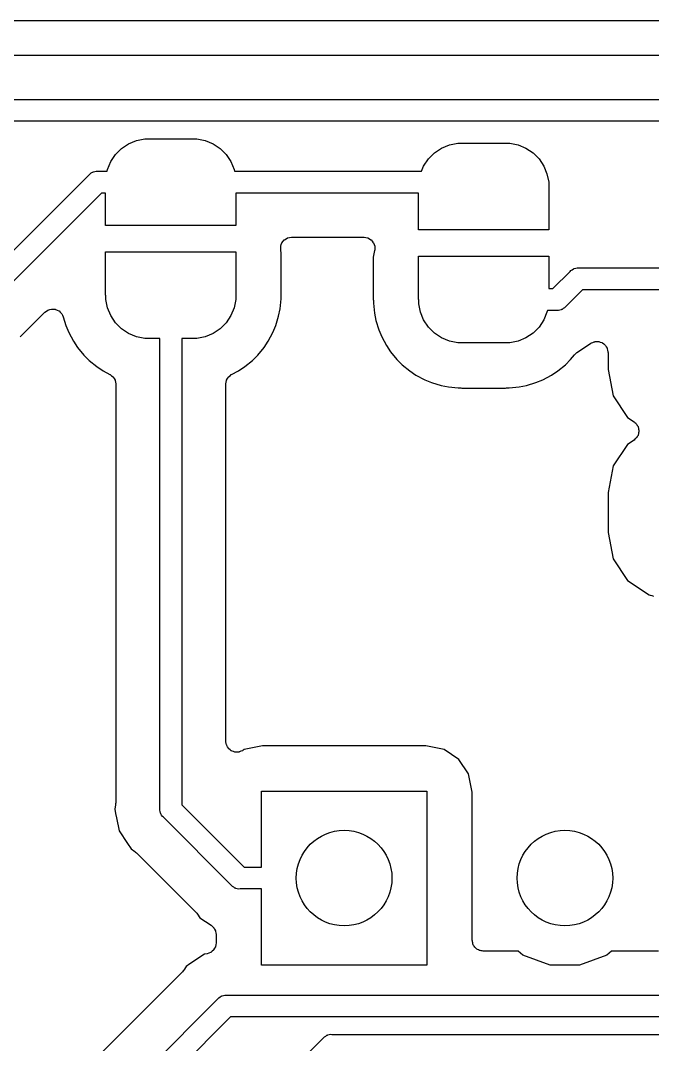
# Model space of a CAD drawing. Extents: x 202.7 to 262.5, y -125.5 to -33.7.
# Drawn here: x 244.97 to 252.24, y -84.17 to -72.39 of the extents above; entities that cross this region are included whole.
import ezdxf

# ---------------------------------------------------------------- set-up
doc = ezdxf.new("R2010")
doc.units = 0
doc.header["$MEASUREMENT"] = 0
doc.layers.add('BLACK', color=7, linetype='CONTINUOUS')

msp = doc.modelspace()

# ---------------------------------------------------------------- linework, layer by layer
at = {"layer": 'BLACK', "linetype": 'CONTINUOUS'}
for p, q in [((210.845, -72.39), (261.765, -72.39)), ((256.549, -72.792), (210.804, -72.792)), ((209.325, -73.3), (256.618, -73.3)), ((256.572, -73.55), (209.075, -73.55)), ((246.305, -73.7715), (246.401, -73.7524)), ((246.401, -73.7524), (246.45, -73.7524)), ((246.45, -73.7524), (246.45, -73.75)), ((246.45, -73.75), (246.95, -73.75)), ((246.95, -73.75), (246.95, -73.7524)), ((246.95, -73.7524), (246.999, -73.7524)), ((246.999, -73.7524), (247.095, -73.7715)), ((246.063, -73.9328), (246.133, -73.8635)), ((246.133, -73.8635), (246.214, -73.809)), ((246.214, -73.809), (246.305, -73.7715)), ((247.095, -73.7715), (247.186, -73.809)), ((247.186, -73.809), (247.267, -73.8635)), ((247.267, -73.8635), (247.337, -73.9328)), ((249.733, -73.9135), (249.814, -73.859)), ((249.814, -73.859), (249.905, -73.8215)), ((249.905, -73.8215), (250.001, -73.8024)), ((250.001, -73.8024), (250.05, -73.8024)), ((250.05, -73.8024), (250.05, -73.8)), ((250.05, -73.8), (250.55, -73.8)), ((250.55, -73.8), (250.55, -73.8024)), ((250.55, -73.8024), (250.599, -73.8024)), ((250.599, -73.8024), (250.695, -73.8215)), ((250.695, -73.8215), (250.786, -73.859)), ((250.786, -73.859), (250.867, -73.9135)), ((246.009, -74.0143), (246.063, -73.9328)), ((247.337, -73.9328), (247.391, -74.0143)), ((249.609, -74.0643), (249.663, -73.9828)), ((249.663, -73.9828), (249.733, -73.9135)), ((250.867, -73.9135), (250.937, -73.9828)), ((250.937, -73.9828), (250.991, -74.0643)), ((245.968, -74.125), (245.972, -74.1049)), ((245.972, -74.1049), (246.009, -74.0143)), ((247.391, -74.0143), (247.428, -74.1049)), ((247.428, -74.1049), (247.432, -74.125)), ((249.584, -74.125), (249.609, -74.0643)), ((250.991, -74.0643), (251.028, -74.1549)), ((244.22, -75.7052), (245.76, -74.1655)), ((245.76, -74.1655), (245.771, -74.1528)), ((245.771, -74.1528), (245.785, -74.1445)), ((245.785, -74.1445), (245.799, -74.135)), ((245.799, -74.135), (245.804, -74.1335)), ((245.804, -74.1335), (245.809, -74.1307)), ((245.809, -74.1307), (245.825, -74.1278)), ((245.825, -74.1278), (245.841, -74.1236)), ((245.841, -74.1236), (245.858, -74.125)), ((245.858, -74.125), (245.968, -74.125)), ((247.432, -74.125), (249.584, -74.125)), ((251.028, -74.1549), (251.048, -74.251)), ((251.048, -74.251), (251.048, -74.3)), ((251.048, -74.3), (251.05, -74.3)), ((251.05, -74.3), (251.05, -74.8)), ((245.904, -74.375), (244.43, -75.8492)), ((245.95, -74.375), (245.904, -74.375)), ((245.95, -74.75), (245.95, -74.375)), ((249.55, -74.375), (247.45, -74.375)), ((247.45, -74.375), (247.45, -74.75)), ((249.55, -74.8), (249.55, -74.375)), ((247.45, -74.75), (245.95, -74.75)), ((251.05, -74.8), (249.55, -74.8)), ((247.979, -74.9465), (247.993, -74.9307)), ((247.993, -74.9307), (248.006, -74.9145)), ((248.006, -74.9145), (248.007, -74.9138)), ((248.007, -74.9138), (248.008, -74.9127)), ((248.008, -74.9127), (248.026, -74.9024)), ((248.026, -74.9024), (248.043, -74.8916)), ((248.043, -74.8916), (248.045, -74.8914)), ((248.045, -74.8914), (248.046, -74.8907)), ((248.046, -74.8907), (248.066, -74.8871)), ((248.066, -74.8871), (248.087, -74.883)), ((248.087, -74.883), (248.088, -74.8832)), ((248.088, -74.8832), (248.089, -74.883)), ((248.089, -74.883), (248.92, -74.883)), ((248.92, -74.883), (248.922, -74.8832)), ((248.922, -74.8832), (248.923, -74.883)), ((248.923, -74.883), (248.944, -74.8871)), ((248.944, -74.8871), (248.964, -74.8907)), ((248.964, -74.8907), (248.965, -74.8914)), ((248.965, -74.8914), (248.966, -74.8916)), ((248.966, -74.8916), (248.984, -74.9024)), ((248.984, -74.9024), (249.002, -74.9127)), ((249.002, -74.9127), (249.003, -74.9138)), ((249.003, -74.9138), (249.004, -74.9145)), ((249.004, -74.9145), (249.017, -74.9306)), ((249.017, -74.9306), (249.03, -74.9465)), ((247.964, -74.9879), (247.971, -74.9685)), ((247.964, -74.9893), (247.964, -74.9879)), ((247.964, -74.9907), (247.964, -74.9893)), ((247.964, -75.0114), (247.964, -74.9907)), ((247.964, -75.0321), (247.964, -75.0114)), ((247.965, -75.0334), (247.964, -75.0321)), ((247.965, -75.0348), (247.965, -75.0334)), ((247.97, -75.0625), (247.965, -75.0348)), ((247.971, -74.9685), (247.978, -74.9489)), ((247.978, -74.9489), (247.979, -74.9478)), ((247.979, -74.9478), (247.979, -74.9465)), ((249.03, -74.9465), (249.031, -74.9478)), ((249.045, -75.0348), (249.03, -75.1125)), ((249.031, -74.9478), (249.032, -74.9489)), ((249.032, -74.9489), (249.038, -74.9685)), ((249.038, -74.9685), (249.046, -74.9879)), ((249.046, -75.0321), (249.045, -75.0334)), ((249.045, -75.0334), (249.045, -75.0348)), ((249.046, -74.9879), (249.046, -74.9894)), ((249.046, -74.9894), (249.046, -74.9907)), ((249.046, -74.9907), (249.046, -75.0114)), ((249.046, -75.0114), (249.046, -75.0321)), ((245.95, -75.55), (245.95, -75.05)), ((245.95, -75.05), (247.45, -75.05)), ((247.45, -75.05), (247.45, -75.55)), ((247.97, -75.5388), (247.97, -75.0625)), ((249.03, -75.1125), (249.03, -75.5888)), ((249.55, -75.6), (249.55, -75.1)), ((249.55, -75.1), (251.05, -75.1)), ((251.05, -75.1), (251.05, -75.475)), ((251.096, -75.475), (251.293, -75.278)), ((251.293, -75.278), (251.304, -75.2653)), ((251.304, -75.2653), (251.318, -75.257)), ((251.318, -75.257), (251.331, -75.2475)), ((251.331, -75.2475), (251.337, -75.246)), ((251.337, -75.246), (251.342, -75.2432)), ((251.342, -75.2432), (251.358, -75.2403)), ((251.358, -75.2403), (251.374, -75.236)), ((251.374, -75.236), (251.391, -75.2375)), ((251.391, -75.2375), (256.636, -75.2375)), ((251.05, -75.475), (251.096, -75.475)), ((251.437, -75.4875), (251.24, -75.6845)), ((256.59, -75.4875), (251.437, -75.4875)), ((245.952, -75.55), (245.95, -75.55)), ((245.952, -75.599), (245.952, -75.55)), ((245.972, -75.6951), (245.952, -75.599)), ((247.448, -75.599), (247.428, -75.6951)), ((247.45, -75.55), (247.448, -75.55)), ((247.448, -75.55), (247.448, -75.599)), ((247.957, -75.7067), (247.968, -75.5928)), ((247.968, -75.5621), (247.97, -75.5498)), ((247.968, -75.5928), (247.968, -75.5621)), ((247.97, -75.5498), (247.97, -75.5388)), ((249.03, -75.5888), (249.03, -75.5998)), ((249.03, -75.5998), (249.032, -75.6121)), ((249.032, -75.6121), (249.032, -75.6428)), ((249.552, -75.6), (249.55, -75.6)), ((249.552, -75.649), (249.552, -75.6)), ((244.975, -76.0224), (245.251, -75.7464)), ((245.251, -75.7464), (245.268, -75.7349)), ((245.268, -75.7349), (245.284, -75.7229)), ((245.284, -75.7229), (245.286, -75.7223)), ((245.286, -75.7223), (245.287, -75.7211)), ((245.287, -75.7211), (245.307, -75.7159)), ((245.307, -75.7159), (245.326, -75.7101)), ((245.326, -75.7101), (245.328, -75.7102)), ((245.328, -75.7102), (245.33, -75.7097)), ((245.33, -75.7097), (245.35, -75.7114)), ((245.35, -75.7114), (245.37, -75.7125)), ((245.37, -75.7125), (245.372, -75.7133)), ((245.372, -75.7133), (245.374, -75.7135)), ((245.374, -75.7135), (245.392, -75.722)), ((245.392, -75.722), (245.41, -75.7298)), ((245.41, -75.7298), (245.412, -75.7313)), ((245.412, -75.7313), (245.414, -75.7322)), ((245.414, -75.7322), (245.428, -75.7463)), ((245.428, -75.7463), (245.443, -75.76)), ((246.009, -75.7857), (245.972, -75.6951)), ((247.428, -75.6951), (247.391, -75.7857)), ((247.94, -75.7906), (247.957, -75.7067)), ((249.032, -75.6428), (249.043, -75.7567)), ((249.572, -75.7451), (249.552, -75.649)), ((249.609, -75.8357), (249.572, -75.7451)), ((251.028, -75.7451), (250.991, -75.8357)), ((251.032, -75.725), (251.028, -75.7451)), ((251.142, -75.725), (251.032, -75.725)), ((251.159, -75.7264), (251.142, -75.725)), ((251.175, -75.7222), (251.159, -75.7264)), ((251.191, -75.7193), (251.175, -75.7222)), ((251.196, -75.7165), (251.191, -75.7193)), ((251.201, -75.715), (251.196, -75.7165)), ((251.215, -75.7055), (251.201, -75.715)), ((251.229, -75.6972), (251.215, -75.7055)), ((251.24, -75.6845), (251.229, -75.6972)), ((245.443, -75.76), (245.444, -75.7619)), ((245.444, -75.7619), (245.445, -75.7634)), ((245.445, -75.7634), (245.454, -75.7815)), ((245.454, -75.7815), (245.463, -75.7993)), ((245.463, -75.7993), (245.493, -75.9001)), ((246.063, -75.8672), (246.009, -75.7857)), ((246.133, -75.9365), (246.063, -75.8672)), ((247.337, -75.8672), (247.267, -75.9365)), ((247.391, -75.7857), (247.337, -75.8672)), ((247.907, -75.9001), (247.94, -75.7906)), ((249.043, -75.7567), (249.06, -75.8406)), ((249.06, -75.8406), (249.093, -75.9501)), ((249.663, -75.9172), (249.609, -75.8357)), ((250.991, -75.8357), (250.937, -75.9172)), ((245.493, -75.9001), (245.526, -75.9791)), ((245.526, -75.9791), (245.58, -76.08)), ((246.214, -75.991), (246.133, -75.9365)), ((246.305, -76.0285), (246.214, -75.991)), ((247.186, -75.991), (247.095, -76.0285)), ((247.267, -75.9365), (247.186, -75.991)), ((247.82, -76.08), (247.874, -75.9791)), ((247.874, -75.9791), (247.907, -75.9001)), ((249.093, -75.9501), (249.126, -76.0291)), ((249.733, -75.9865), (249.663, -75.9172)), ((249.814, -76.041), (249.733, -75.9865)), ((250.867, -75.9865), (250.786, -76.041)), ((250.937, -75.9172), (250.867, -75.9865)), ((244.968, -76.0306), (244.972, -76.027)), ((244.972, -76.027), (244.975, -76.0224)), ((245.58, -76.08), (245.627, -76.1512)), ((246.401, -76.0476), (246.305, -76.0285)), ((246.45, -76.0476), (246.401, -76.0476)), ((246.45, -76.05), (246.45, -76.0476)), ((246.575, -76.05), (246.45, -76.05)), ((246.575, -81.46), (246.575, -76.05)), ((246.95, -76.05), (246.825, -76.05)), ((246.825, -76.05), (246.825, -81.4137)), ((246.999, -76.0476), (246.95, -76.0476)), ((246.95, -76.0476), (246.95, -76.05)), ((247.095, -76.0285), (246.999, -76.0476)), ((247.773, -76.1512), (247.82, -76.08)), ((249.126, -76.0291), (249.18, -76.13)), ((249.905, -76.0785), (249.814, -76.041)), ((250.001, -76.0976), (249.905, -76.0785)), ((250.05, -76.0976), (250.001, -76.0976)), ((250.05, -76.1), (250.05, -76.0976)), ((250.55, -76.1), (250.05, -76.1)), ((250.599, -76.0976), (250.55, -76.0976)), ((250.55, -76.0976), (250.55, -76.1)), ((250.695, -76.0785), (250.599, -76.0976)), ((250.786, -76.041), (250.695, -76.0785)), ((251.38, -76.2063), (251.532, -76.1044)), ((251.532, -76.1044), (251.536, -76.1028)), ((251.536, -76.1028), (251.539, -76.1001)), ((251.539, -76.1001), (251.556, -76.0939)), ((251.556, -76.0939), (251.572, -76.0867)), ((251.572, -76.0867), (251.577, -76.0864)), ((251.577, -76.0864), (251.581, -76.085)), ((251.581, -76.085), (251.598, -76.085)), ((251.598, -76.085), (251.616, -76.0838)), ((251.616, -76.0838), (251.62, -76.085)), ((251.62, -76.085), (251.625, -76.085)), ((251.625, -76.085), (251.641, -76.0911)), ((251.641, -76.0911), (251.659, -76.0961)), ((251.659, -76.0961), (251.662, -76.0986)), ((251.662, -76.0986), (251.666, -76.1001)), ((251.666, -76.1001), (251.68, -76.1116)), ((245.627, -76.1512), (245.7, -76.2396)), ((247.7, -76.2396), (247.773, -76.1512)), ((249.18, -76.13), (249.227, -76.2012)), ((249.227, -76.2012), (249.3, -76.2896)), ((251.344, -76.2356), (251.361, -76.2217)), ((251.361, -76.2217), (251.373, -76.211)), ((251.373, -76.211), (251.374, -76.2103)), ((251.374, -76.2101), (251.377, -76.2077)), ((251.374, -76.2103), (251.374, -76.2101)), ((251.377, -76.2074), (251.378, -76.2069)), ((251.377, -76.2077), (251.377, -76.2074)), ((251.378, -76.2069), (251.38, -76.2063)), ((251.68, -76.1116), (251.694, -76.1222)), ((251.694, -76.1222), (251.697, -76.1257)), ((251.697, -76.1257), (251.7, -76.1284)), ((251.7, -76.1284), (251.709, -76.144)), ((251.709, -76.144), (251.719, -76.1589)), ((251.719, -76.1589), (251.72, -76.163)), ((251.72, -76.163), (251.722, -76.1666)), ((251.722, -76.1666), (251.725, -76.1843)), ((251.725, -76.1843), (251.729, -76.2017)), ((251.729, -76.2017), (251.729, -76.2059)), ((251.729, -76.2059), (251.73, -76.21)), ((251.73, -76.21), (251.73, -76.4062)), ((245.7, -76.2396), (245.76, -76.3001)), ((245.76, -76.3001), (245.849, -76.3727)), ((247.551, -76.3727), (247.64, -76.3001)), ((247.64, -76.3001), (247.7, -76.2396)), ((249.3, -76.2896), (249.36, -76.3501)), ((251.24, -76.3501), (251.3, -76.2896)), ((251.3, -76.2896), (251.344, -76.2356)), ((245.849, -76.3727), (245.92, -76.4202)), ((245.92, -76.4202), (246, -76.4629)), ((246, -76.4629), (246.002, -76.4642)), ((247.398, -76.4642), (247.4, -76.4629)), ((247.4, -76.4629), (247.48, -76.4202)), ((247.48, -76.4202), (247.551, -76.3727)), ((249.36, -76.3501), (249.449, -76.4227)), ((249.449, -76.4227), (249.52, -76.4702)), ((251.08, -76.4702), (251.151, -76.4227)), ((251.151, -76.4227), (251.24, -76.3501)), ((251.73, -76.4062), (251.79, -76.7102)), ((246.002, -76.4642), (246.004, -76.4649)), ((246.004, -76.4649), (246.019, -76.4778)), ((246.019, -76.4778), (246.035, -76.4902)), ((246.035, -76.4902), (246.036, -76.4919)), ((246.036, -76.4919), (246.037, -76.4933)), ((246.037, -76.4933), (246.047, -76.5106)), ((246.047, -76.5106), (246.058, -76.5276)), ((246.058, -76.5276), (246.058, -76.5297)), ((246.058, -76.5297), (246.059, -76.5315)), ((246.059, -76.5315), (246.063, -76.5512)), ((246.063, -76.5512), (246.067, -76.5708)), ((246.067, -76.5708), (246.067, -76.5729)), ((246.067, -76.5729), (246.067, -76.5749)), ((246.067, -76.5749), (246.067, -81.3906)), ((247.333, -76.5708), (247.337, -76.5512)), ((247.333, -76.5729), (247.333, -76.5708)), ((247.333, -76.5749), (247.333, -76.5729)), ((247.333, -80.6814), (247.333, -76.5749)), ((247.337, -76.5512), (247.341, -76.5315)), ((247.341, -76.5315), (247.342, -76.5297)), ((247.342, -76.5276), (247.353, -76.5106)), ((247.342, -76.5297), (247.342, -76.5276)), ((247.353, -76.5106), (247.363, -76.4933)), ((247.363, -76.4933), (247.364, -76.4919)), ((247.364, -76.4919), (247.365, -76.4902)), ((247.365, -76.4902), (247.381, -76.4778)), ((247.381, -76.4778), (247.396, -76.4649)), ((247.396, -76.4649), (247.398, -76.4642)), ((249.52, -76.4702), (249.621, -76.5242)), ((249.621, -76.5242), (249.7, -76.5569)), ((249.7, -76.5569), (249.809, -76.5901)), ((250.791, -76.5901), (250.9, -76.5569)), ((250.9, -76.5569), (250.979, -76.5242)), ((250.979, -76.5242), (251.08, -76.4702)), ((249.809, -76.5901), (249.893, -76.6068)), ((249.893, -76.6068), (250.007, -76.618)), ((250.007, -76.618), (250.038, -76.618)), ((250.038, -76.618), (250.05, -76.6202)), ((250.05, -76.6202), (250.061, -76.6204)), ((250.061, -76.6204), (250.539, -76.6204)), ((250.539, -76.6204), (250.55, -76.6202)), ((250.55, -76.6202), (250.562, -76.618)), ((250.562, -76.618), (250.593, -76.618)), ((250.593, -76.618), (250.707, -76.6068)), ((250.707, -76.6068), (250.791, -76.5901)), ((251.79, -76.7102), (251.955, -76.9574)), ((251.955, -76.9574), (252.029, -77.0069)), ((252.029, -77.0069), (252.039, -77.0165)), ((252.039, -77.0165), (252.05, -77.0247)), ((252.05, -77.0247), (252.055, -77.0316)), ((252.055, -77.0316), (252.061, -77.0374)), ((252.061, -77.0374), (252.067, -77.0498)), ((252.067, -77.0498), (252.075, -77.0614)), ((252.075, -77.1636), (252.067, -77.1752)), ((252.075, -77.0614), (252.077, -77.0695)), ((252.077, -77.1555), (252.075, -77.1636)), ((252.077, -77.0695), (252.081, -77.077)), ((252.081, -77.148), (252.077, -77.1555)), ((252.081, -77.077), (252.082, -77.0907)), ((252.082, -77.1343), (252.081, -77.148)), ((252.082, -77.0907), (252.085, -77.1042)), ((252.085, -77.1208), (252.082, -77.1343)), ((252.085, -77.1042), (252.085, -77.1125)), ((252.085, -77.1125), (252.085, -77.1208)), ((251.955, -77.2676), (251.79, -77.5148)), ((252.029, -77.2181), (251.955, -77.2676)), ((252.039, -77.2085), (252.029, -77.2181)), ((252.05, -77.2003), (252.039, -77.2085)), ((252.055, -77.1934), (252.05, -77.2003)), ((252.061, -77.1876), (252.055, -77.1934)), ((252.067, -77.1752), (252.061, -77.1876)), ((251.79, -77.5148), (251.73, -77.8188)), ((251.73, -77.8188), (251.73, -78.2812)), ((251.73, -78.2812), (251.79, -78.5852)), ((251.79, -78.5852), (251.955, -78.8324)), ((251.955, -78.8324), (252.202, -78.9975)), ((252.202, -78.9975), (252.215, -79)), ((252.215, -79), (252.234, -79.0075)), ((252.234, -79.0075), (252.254, -79.0145)), ((247.334, -80.6855), (247.333, -80.6814)), ((247.333, -80.6897), (247.334, -80.6855)), ((247.338, -80.7071), (247.333, -80.6897)), ((247.341, -80.7248), (247.338, -80.7071)), ((247.343, -80.7285), (247.341, -80.7248)), ((247.344, -80.7325), (247.343, -80.7285)), ((247.354, -80.7475), (247.344, -80.7325)), ((247.363, -80.763), (247.354, -80.7475)), ((247.366, -80.7657), (247.363, -80.763)), ((247.368, -80.7692), (247.366, -80.7657)), ((247.383, -80.7798), (247.368, -80.7692)), ((247.396, -80.7914), (247.383, -80.7798)), ((247.4, -80.7928), (247.396, -80.7914)), ((247.404, -80.7953), (247.4, -80.7928)), ((247.421, -80.8003), (247.404, -80.7953)), ((247.438, -80.8065), (247.421, -80.8003)), ((247.442, -80.8065), (247.438, -80.8065)), ((247.446, -80.8076), (247.442, -80.8065)), ((247.464, -80.8065), (247.446, -80.8076)), ((247.482, -80.8065), (247.464, -80.8065)), ((247.486, -80.805), (247.482, -80.8065)), ((247.49, -80.8047), (247.486, -80.805)), ((247.507, -80.7975), (247.49, -80.8047)), ((247.523, -80.7914), (247.507, -80.7975)), ((247.527, -80.7887), (247.523, -80.7914)), ((247.531, -80.787), (247.527, -80.7887)), ((247.543, -80.7785), (247.531, -80.787)), ((247.754, -80.7366), (247.543, -80.7785)), ((249.634, -80.7366), (247.754, -80.7366)), ((249.845, -80.7785), (249.634, -80.7366)), ((250.013, -80.8908), (249.845, -80.7785)), ((250.125, -81.0588), (250.013, -80.8908)), ((250.167, -81.2695), (250.125, -81.0588)), ((247.742, -82.132), (247.742, -81.257)), ((247.742, -81.257), (249.646, -81.257)), ((249.646, -81.257), (249.646, -83.257)), ((250.167, -82.97), (250.167, -81.2695)), ((246.067, -81.3906), (246.065, -81.4029)), ((246.065, -81.4029), (246.065, -81.4154)), ((246.065, -81.4154), (246.055, -81.4655)), ((246.055, -81.4655), (246.065, -81.5156)), ((246.065, -81.5156), (246.065, -81.5156)), ((246.065, -81.5156), (246.074, -81.5653)), ((246.574, -81.4766), (246.575, -81.46)), ((246.578, -81.4926), (246.574, -81.4766)), ((246.581, -81.5089), (246.578, -81.4926)), ((246.584, -81.5137), (246.581, -81.5089)), ((246.585, -81.5191), (246.584, -81.5137)), ((246.594, -81.5327), (246.585, -81.5191)), ((246.825, -81.4137), (247.543, -82.132)), ((246.074, -81.5653), (246.074, -81.5653)), ((246.074, -81.5653), (246.104, -81.7125)), ((246.603, -81.5471), (246.594, -81.5327)), ((246.615, -81.5577), (246.603, -81.5471)), ((247.399, -82.3415), (246.615, -81.5577)), ((246.104, -81.7125), (246.2, -81.8571)), ((246.2, -81.8571), (246.2, -81.8571)), ((246.2, -81.8571), (246.244, -81.9219)), ((246.244, -81.9219), (246.286, -81.9502)), ((246.286, -81.9502), (246.295, -81.9589)), ((246.295, -81.9589), (246.305, -81.966)), ((246.305, -81.966), (246.991, -82.6517)), ((247.543, -82.132), (247.742, -82.132)), ((247.41, -82.3542), (247.399, -82.3415)), ((247.424, -82.3625), (247.41, -82.3542)), ((247.438, -82.372), (247.424, -82.3625)), ((247.443, -82.3735), (247.438, -82.372)), ((247.448, -82.3763), (247.443, -82.3735)), ((247.464, -82.3792), (247.448, -82.3763)), ((247.48, -82.3834), (247.464, -82.3792)), ((247.497, -82.382), (247.48, -82.3834)), ((247.742, -82.382), (247.497, -82.382)), ((247.742, -83.257), (247.742, -82.382)), ((246.991, -82.6517), (246.998, -82.6619)), ((246.998, -82.6619), (247.007, -82.6709)), ((247.007, -82.6709), (247.035, -82.7134)), ((247.035, -82.7134), (247.165, -82.7999)), ((247.165, -82.7999), (247.178, -82.8123)), ((247.178, -82.8123), (247.191, -82.8238)), ((247.191, -82.8238), (247.193, -82.8275)), ((247.193, -82.8275), (247.196, -82.8304)), ((247.196, -82.8304), (247.204, -82.8465)), ((247.204, -82.8465), (247.213, -82.862)), ((247.213, -82.862), (247.214, -82.8662)), ((247.214, -82.8662), (247.216, -82.8699)), ((247.216, -82.8699), (247.218, -82.8878)), ((247.218, -82.8878), (247.221, -82.9055)), ((247.221, -82.9055), (247.221, -83.0028)), ((247.213, -83.0463), (247.203, -83.0642)), ((247.214, -83.0449), (247.213, -83.0463)), ((247.217, -83.0232), (247.214, -83.0437)), ((247.214, -83.0437), (247.214, -83.0449)), ((247.221, -83.0028), (247.217, -83.0232)), ((250.169, -82.9809), (250.167, -82.97)), ((250.169, -82.992), (250.169, -82.9809)), ((250.173, -83.0025), (250.169, -82.992)), ((250.175, -83.0134), (250.173, -83.0025)), ((250.18, -83.0231), (250.175, -83.0134)), ((250.184, -83.0335), (250.18, -83.0231)), ((250.191, -83.042), (250.184, -83.0335)), ((250.197, -83.0516), (250.191, -83.042)), ((250.205, -83.0588), (250.197, -83.0516)), ((250.212, -83.0673), (250.205, -83.0588)), ((247.087, -83.1337), (246.92, -83.2453)), ((247.119, -83.1274), (247.087, -83.1337)), ((247.138, -83.1199), (247.119, -83.1274)), ((247.158, -83.1128), (247.138, -83.1199)), ((247.159, -83.1119), (247.158, -83.1128)), ((247.16, -83.1114), (247.159, -83.1119)), ((247.176, -83.0978), (247.16, -83.1114)), ((247.191, -83.0845), (247.176, -83.0978)), ((247.192, -83.0832), (247.191, -83.0845)), ((247.193, -83.0823), (247.192, -83.0832)), ((247.203, -83.0642), (247.193, -83.0823)), ((250.222, -83.0728), (250.212, -83.0673)), ((250.23, -83.08), (250.222, -83.0728)), ((250.241, -83.0838), (250.23, -83.08)), ((250.251, -83.0893), (250.241, -83.0838)), ((250.261, -83.0913), (250.251, -83.0893)), ((250.272, -83.0951), (250.261, -83.0913)), ((250.283, -83.0951), (250.272, -83.0951)), ((250.294, -83.097), (250.283, -83.0951)), ((250.697, -83.097), (250.294, -83.097)), ((250.75, -83.1421), (250.697, -83.097)), ((251.066, -83.257), (250.75, -83.1421)), ((251.718, -83.1421), (251.402, -83.257)), ((251.771, -83.097), (251.718, -83.1421)), ((252.309, -83.097), (251.771, -83.097)), ((246.878, -83.2736), (246.849, -83.3161)), ((246.92, -83.2453), (246.878, -83.2736)), ((246.92, -83.2453), (246.92, -83.2453)), ((249.646, -83.257), (247.742, -83.257)), ((251.402, -83.257), (251.066, -83.257)), ((246.833, -83.3353), (244.819, -85.3495)), ((246.841, -83.3251), (246.833, -83.3353)), ((246.849, -83.3161), (246.841, -83.3251)), ((245.133, -85.7539), (247.242, -83.6455)), ((247.242, -83.6455), (247.252, -83.6328)), ((247.252, -83.6328), (247.267, -83.6245)), ((247.267, -83.6245), (247.28, -83.615)), ((247.28, -83.615), (247.286, -83.6135)), ((247.286, -83.6135), (247.291, -83.6107)), ((247.291, -83.6107), (247.307, -83.6078)), ((247.307, -83.6078), (247.323, -83.6035)), ((247.323, -83.6035), (247.339, -83.605)), ((247.339, -83.605), (254.103, -83.605)), ((247.386, -83.855), (245.31, -85.9307)), ((254.15, -83.855), (247.386, -83.855)), ((247.898, -84.6547), (248.457, -84.0955)), ((248.457, -84.0955), (248.467, -84.0828)), ((248.467, -84.0828), (248.482, -84.0745)), ((248.482, -84.0745), (248.495, -84.065)), ((248.495, -84.065), (248.501, -84.0635)), ((248.501, -84.0635), (248.506, -84.0607)), ((248.506, -84.0607), (248.522, -84.0578)), ((248.522, -84.0578), (248.538, -84.0536)), ((248.538, -84.0536), (248.554, -84.055)), ((248.554, -84.055), (257.508, -84.055))]:
    msp.add_line(p, q, dxfattribs=at)
at = {"layer": 'BLACK'}
for centre in [(248.694, -82.257), (248.694, -82.257), (251.234, -82.257), (251.234, -82.257)]:
    msp.add_circle(centre, 0.55, dxfattribs=at)

doc.saveas('drawing.dxf')
